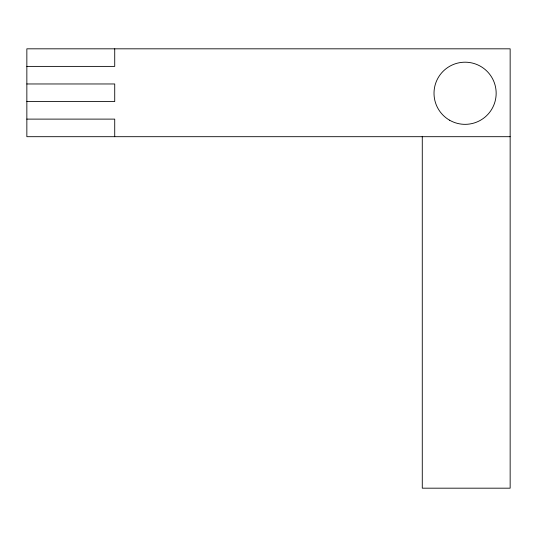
<?xml version="1.0" encoding="UTF-8"?>
<svg xmlns="http://www.w3.org/2000/svg" width="537" height="537" viewBox="0 0 537 537"><rect width="100%" height="100%" fill="white"/><g stroke="black" fill="none" stroke-linecap="round" stroke-linejoin="round"><path stroke-width="0.81" d="M26.85 66.393L114.723 66.393L114.723 48.82M26.85 83.967L114.723 83.967L114.723 101.54L26.85 101.54M26.85 119.113L114.723 119.113L114.723 136.693M510.15 136.693L26.85 136.693L26.85 48.82L510.15 48.82L510.15 488.18L422.277 488.18L422.277 136.311M449.55 120.181A31.072 31.072 0 0 0 496.161 93.27A31.072 31.072 0 0 0 449.55 66.36A31.072 31.072 0 0 0 449.55 120.181"/></g></svg>
